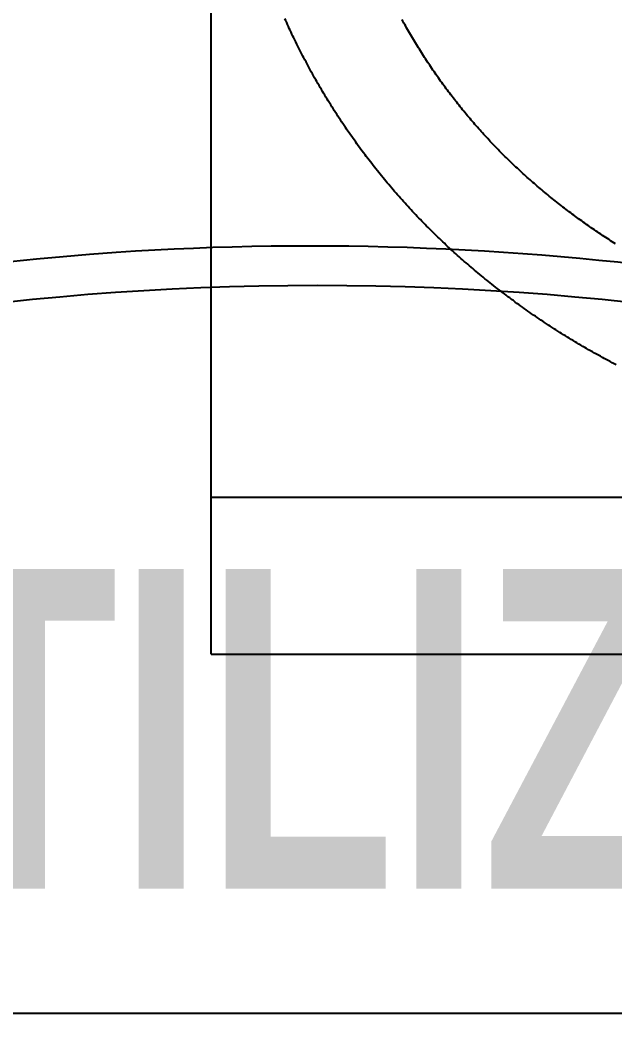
# Model space of a CAD drawing. Header units: millimetres. Extents: x 340 to 1003762, y 22 to 362022.
# Drawn here: x 421.0177 to 421.1667, y 89.6914 to 89.9442 of the extents above; entities that cross this region are included whole.
import ezdxf
from ezdxf.enums import TextEntityAlignment as Align
from ezdxf.xclip import XClip

# ---------------------------------------------------------------- set-up
doc = ezdxf.new("R2010")
doc.units = ezdxf.units.MM
doc.header["$XCLIPFRAME"] = 0
for name, color, linetype in [('LSBB_P_002 - PLANTA 1° NIVEL SALA DE VENTAS$0$A-ACTIVOS REUTILIZADOS', 7, 'Continuous'), ('LSBB_P_002 - PLANTA 1° NIVEL SALA DE VENTAS$0$A-Equipamiento acero inox', 8, 'Continuous'), ('LSBB_P_002 - PLANTA 1° NIVEL SALA DE VENTAS$0$A-TRAS-EQPM', 8, 'Continuous'), ('XREF', 7, 'Continuous')]:
    doc.layers.add(name, color=color, linetype=linetype)
doc.styles.add('LSBB_P_002 - PLANTA 1° NIVEL SALA DE VENTAS$0$ARIAL', font='')
doc.styles.get('LSBB_P_002 - PLANTA 1° NIVEL SALA DE VENTAS$0$ARIAL').set_extended_font_data('Arial', bold=True)

# ---------------------------------------------------------------- blocks, each defined once
blk = doc.blocks.new('LSBB_P_002 - PLANTA 1° NIVEL SALA DE VENTAS$0$A$C6D5A0C58')
at = {"layer": 'LSBB_P_002 - PLANTA 1° NIVEL SALA DE VENTAS$0$A-ACTIVOS REUTILIZADOS', "extrusion": (0, 0, -1)}
blk.add_ellipse((0, 0), major_axis=(0.28547, 0), ratio=0.388575, dxfattribs=at)
at = {"layer": 'LSBB_P_002 - PLANTA 1° NIVEL SALA DE VENTAS$0$A-ACTIVOS REUTILIZADOS'}
blk.add_open_spline([(0.29547, 0), (0.29547, -0.02104), (0.28278, -0.04087), (0.24067, -0.07375), (0.21084, -0.08755), (0.06929, -0.12912), (-0.08926, -0.12717), (-0.24535, -0.07478), (-0.28423, -0.04797), (-0.30273, 0.01896), (-0.27766, 0.05233), (-0.18797, 0.09871), (-0.12179, 0.11431), (0.05236, 0.12627), (0.16304, 0.11016), (0.26978, 0.05723), (0.29547, 0.03028), (0.29547, 0)], degree=3, knots=[0, 0, 0, 0, 0.461791, 0.461791, 0.923583, 0.923583, 2.283227, 2.283227, 3.034626, 3.034626, 3.786024, 3.786024, 4.537423, 4.537423, 5.618495, 5.618495, 6.283185, 6.283185, 6.283185, 6.283185], dxfattribs=at)
at = {"layer": 'LSBB_P_002 - PLANTA 1° NIVEL SALA DE VENTAS$0$A-ACTIVOS REUTILIZADOS', "style": 'LSBB_P_002 - PLANTA 1° NIVEL SALA DE VENTAS$0$ARIAL', "width": 0.7}
blk.add_text('REUTILIZADO', height=0.08, dxfattribs=at).set_placement((0, 0), align=Align.MIDDLE_CENTER)
blk = doc.blocks.new('LSBB_P_002 - PLANTA 1° NIVEL SALA DE VENTAS$0$laminadora')
at = {"layer": 'LSBB_P_002 - PLANTA 1° NIVEL SALA DE VENTAS$0$A-TRAS-EQPM'}
for p, q in [((-175623.292, 30446.937), (-175623.292, 30488.198)), ((-175628.169, 30462.658), (-175628.145, 30462.7)), ((-175628.145, 30462.7), (-175628.122, 30462.741)), ((-175628.122, 30462.741), (-175628.099, 30462.783)), ((-175628.099, 30462.783), (-175628.076, 30462.825)), ((-175625.231, 30462.655), (-175625.209, 30462.704)), ((-175625.209, 30462.704), (-175625.187, 30462.752)), ((-175625.187, 30462.752), (-175625.165, 30462.801)), ((-175625.165, 30462.801), (-175625.144, 30462.849)), ((-175628.336, 30462.368), (-175628.312, 30462.41)), ((-175628.312, 30462.41), (-175628.288, 30462.451)), ((-175628.288, 30462.451), (-175628.264, 30462.492)), ((-175628.264, 30462.492), (-175628.24, 30462.533)), ((-175628.24, 30462.533), (-175628.216, 30462.575)), ((-175628.216, 30462.575), (-175628.192, 30462.616)), ((-175628.192, 30462.616), (-175628.169, 30462.658)), ((-175625.366, 30462.367), (-175625.343, 30462.415)), ((-175625.343, 30462.415), (-175625.32, 30462.463)), ((-175625.32, 30462.463), (-175625.297, 30462.511)), ((-175625.297, 30462.511), (-175625.275, 30462.559)), ((-175625.275, 30462.559), (-175625.253, 30462.607)), ((-175625.253, 30462.607), (-175625.231, 30462.655)), ((-175628.485, 30462.123), (-175628.46, 30462.164)), ((-175628.46, 30462.164), (-175628.435, 30462.205)), ((-175628.435, 30462.205), (-175628.41, 30462.246)), ((-175628.41, 30462.246), (-175628.385, 30462.286)), ((-175628.385, 30462.286), (-175628.361, 30462.327)), ((-175628.361, 30462.327), (-175628.336, 30462.368)), ((-175625.49, 30462.115), (-175625.465, 30462.165)), ((-175625.465, 30462.165), (-175625.44, 30462.215)), ((-175625.44, 30462.215), (-175625.415, 30462.266)), ((-175625.415, 30462.266), (-175625.39, 30462.316)), ((-175625.39, 30462.316), (-175625.366, 30462.367)), ((-175628.639, 30461.881), (-175628.613, 30461.921)), ((-175628.613, 30461.921), (-175628.587, 30461.962)), ((-175628.587, 30461.962), (-175628.561, 30462.002)), ((-175628.561, 30462.002), (-175628.536, 30462.042)), ((-175628.536, 30462.042), (-175628.511, 30462.083)), ((-175628.511, 30462.083), (-175628.485, 30462.123)), ((-175625.618, 30461.865), (-175625.592, 30461.914)), ((-175625.592, 30461.914), (-175625.566, 30461.964)), ((-175625.566, 30461.964), (-175625.541, 30462.014)), ((-175625.541, 30462.014), (-175625.515, 30462.065)), ((-175625.515, 30462.065), (-175625.49, 30462.115)), ((-175628.797, 30461.642), (-175628.77, 30461.682)), ((-175628.77, 30461.682), (-175628.744, 30461.721)), ((-175628.744, 30461.721), (-175628.717, 30461.761)), ((-175628.717, 30461.761), (-175628.691, 30461.801)), ((-175628.691, 30461.801), (-175628.665, 30461.841)), ((-175628.665, 30461.841), (-175628.639, 30461.881)), ((-175625.75, 30461.616), (-175625.724, 30461.666)), ((-175625.724, 30461.666), (-175625.697, 30461.715)), ((-175625.697, 30461.715), (-175625.671, 30461.765)), ((-175625.671, 30461.765), (-175625.644, 30461.815)), ((-175625.644, 30461.815), (-175625.618, 30461.865)), ((-175628.988, 30461.367), (-175628.96, 30461.406)), ((-175628.96, 30461.406), (-175628.933, 30461.445)), ((-175628.933, 30461.445), (-175628.905, 30461.484)), ((-175628.905, 30461.484), (-175628.878, 30461.524)), ((-175628.878, 30461.524), (-175628.851, 30461.563)), ((-175628.851, 30461.563), (-175628.824, 30461.602)), ((-175628.824, 30461.602), (-175628.797, 30461.642)), ((-175625.887, 30461.37), (-175625.859, 30461.419)), ((-175625.859, 30461.419), (-175625.832, 30461.469)), ((-175625.832, 30461.469), (-175625.804, 30461.518)), ((-175625.804, 30461.518), (-175625.777, 30461.567)), ((-175625.777, 30461.567), (-175625.75, 30461.616)), ((-175629.156, 30461.134), (-175629.127, 30461.173)), ((-175629.127, 30461.173), (-175629.099, 30461.212)), ((-175629.099, 30461.212), (-175629.071, 30461.25)), ((-175629.071, 30461.25), (-175629.043, 30461.289)), ((-175629.043, 30461.289), (-175629.015, 30461.328)), ((-175629.015, 30461.328), (-175628.988, 30461.367)), ((-175626.027, 30461.127), (-175625.998, 30461.175)), ((-175625.998, 30461.175), (-175625.97, 30461.224)), ((-175625.97, 30461.224), (-175625.942, 30461.273)), ((-175625.942, 30461.273), (-175625.914, 30461.322)), ((-175625.914, 30461.322), (-175625.887, 30461.37)), ((-175629.357, 30460.868), (-175629.328, 30460.905)), ((-175629.328, 30460.905), (-175629.299, 30460.943)), ((-175629.299, 30460.943), (-175629.27, 30460.981)), ((-175629.27, 30460.981), (-175629.241, 30461.02)), ((-175629.241, 30461.02), (-175629.213, 30461.058)), ((-175629.213, 30461.058), (-175629.184, 30461.096)), ((-175629.184, 30461.096), (-175629.156, 30461.134)), ((-175626.171, 30460.885), (-175626.142, 30460.933)), ((-175626.142, 30460.933), (-175626.113, 30460.982)), ((-175626.113, 30460.982), (-175626.084, 30461.03)), ((-175626.084, 30461.03), (-175626.055, 30461.078)), ((-175626.055, 30461.078), (-175626.027, 30461.127)), ((-175629.565, 30460.605), (-175629.535, 30460.642)), ((-175629.535, 30460.642), (-175629.505, 30460.68)), ((-175629.505, 30460.68), (-175629.475, 30460.717)), ((-175629.475, 30460.717), (-175629.446, 30460.755)), ((-175629.446, 30460.755), (-175629.416, 30460.792)), ((-175629.416, 30460.792), (-175629.387, 30460.83)), ((-175629.387, 30460.83), (-175629.357, 30460.868)), ((-175626.349, 30460.599), (-175626.319, 30460.646)), ((-175626.319, 30460.646), (-175626.289, 30460.694)), ((-175626.289, 30460.694), (-175626.259, 30460.741)), ((-175626.259, 30460.741), (-175626.229, 30460.789)), ((-175626.229, 30460.789), (-175626.2, 30460.837)), ((-175626.2, 30460.837), (-175626.171, 30460.885)), ((-175629.748, 30460.384), (-175629.717, 30460.421)), ((-175629.717, 30460.421), (-175629.686, 30460.457)), ((-175629.686, 30460.457), (-175629.656, 30460.494)), ((-175629.656, 30460.494), (-175629.626, 30460.531)), ((-175629.626, 30460.531), (-175629.595, 30460.568)), ((-175629.595, 30460.568), (-175629.565, 30460.605)), ((-175626.501, 30460.362), (-175626.47, 30460.409)), ((-175626.47, 30460.409), (-175626.44, 30460.457)), ((-175626.44, 30460.457), (-175626.409, 30460.504)), ((-175626.409, 30460.504), (-175626.379, 30460.551)), ((-175626.379, 30460.551), (-175626.349, 30460.599)), ((-175629.966, 30460.131), (-175629.935, 30460.167)), ((-175629.935, 30460.167), (-175629.903, 30460.203)), ((-175629.903, 30460.203), (-175629.872, 30460.239)), ((-175629.872, 30460.239), (-175629.841, 30460.275)), ((-175629.841, 30460.275), (-175629.81, 30460.311)), ((-175629.81, 30460.311), (-175629.779, 30460.348)), ((-175629.779, 30460.348), (-175629.748, 30460.384)), ((-175626.657, 30460.129), (-175626.626, 30460.175)), ((-175626.626, 30460.175), (-175626.595, 30460.222)), ((-175626.595, 30460.222), (-175626.563, 30460.269)), ((-175626.563, 30460.269), (-175626.532, 30460.315)), ((-175626.532, 30460.315), (-175626.501, 30460.362)), ((-175630.223, 30459.847), (-175630.191, 30459.882)), ((-175630.191, 30459.882), (-175630.158, 30459.918)), ((-175630.158, 30459.918), (-175630.126, 30459.953)), ((-175630.126, 30459.953), (-175630.094, 30459.988)), ((-175630.094, 30459.988), (-175630.062, 30460.024)), ((-175630.062, 30460.024), (-175630.03, 30460.059)), ((-175630.03, 30460.059), (-175629.998, 30460.095)), ((-175629.998, 30460.095), (-175629.966, 30460.131)), ((-175626.85, 30459.852), (-175626.817, 30459.897)), ((-175626.817, 30459.897), (-175626.785, 30459.943)), ((-175626.785, 30459.943), (-175626.753, 30459.99)), ((-175626.753, 30459.99), (-175626.721, 30460.036)), ((-175626.721, 30460.036), (-175626.689, 30460.082)), ((-175626.689, 30460.082), (-175626.657, 30460.129)), ((-175630.453, 30459.605), (-175630.42, 30459.639)), ((-175630.42, 30459.639), (-175630.387, 30459.674)), ((-175630.387, 30459.674), (-175630.354, 30459.708)), ((-175630.354, 30459.708), (-175630.321, 30459.743)), ((-175630.321, 30459.743), (-175630.288, 30459.778)), ((-175630.288, 30459.778), (-175630.256, 30459.812)), ((-175630.256, 30459.812), (-175630.223, 30459.847)), ((-175627.014, 30459.623), (-175626.981, 30459.669)), ((-175626.981, 30459.669), (-175626.948, 30459.714)), ((-175626.948, 30459.714), (-175626.915, 30459.76)), ((-175626.915, 30459.76), (-175626.883, 30459.806)), ((-175626.883, 30459.806), (-175626.85, 30459.852)), ((-175630.689, 30459.367), (-175630.655, 30459.401)), ((-175630.655, 30459.401), (-175630.621, 30459.435)), ((-175630.621, 30459.435), (-175630.588, 30459.469)), ((-175630.588, 30459.469), (-175630.554, 30459.502)), ((-175630.554, 30459.502), (-175630.52, 30459.536)), ((-175630.52, 30459.536), (-175630.487, 30459.571)), ((-175630.487, 30459.571), (-175630.453, 30459.605)), ((-175627.217, 30459.353), (-175627.182, 30459.398)), ((-175627.182, 30459.398), (-175627.149, 30459.443)), ((-175627.149, 30459.443), (-175627.115, 30459.488)), ((-175627.115, 30459.488), (-175627.081, 30459.533)), ((-175627.081, 30459.533), (-175627.048, 30459.578)), ((-175627.048, 30459.578), (-175627.014, 30459.623)), ((-175630.965, 30459.103), (-175630.931, 30459.136)), ((-175630.931, 30459.136), (-175630.896, 30459.168)), ((-175630.896, 30459.168), (-175630.861, 30459.201)), ((-175630.861, 30459.201), (-175630.827, 30459.234)), ((-175630.827, 30459.234), (-175630.792, 30459.267)), ((-175630.792, 30459.267), (-175630.758, 30459.301)), ((-175630.758, 30459.301), (-175630.723, 30459.334)), ((-175630.723, 30459.334), (-175630.689, 30459.367)), ((-175627.424, 30459.087), (-175627.389, 30459.131)), ((-175627.389, 30459.131), (-175627.354, 30459.175)), ((-175627.354, 30459.175), (-175627.32, 30459.22)), ((-175627.32, 30459.22), (-175627.285, 30459.264)), ((-175627.285, 30459.264), (-175627.251, 30459.309)), ((-175627.251, 30459.309), (-175627.217, 30459.353)), ((-175631.248, 30458.845), (-175631.212, 30458.877)), ((-175631.212, 30458.877), (-175631.177, 30458.909)), ((-175631.177, 30458.909), (-175631.141, 30458.941)), ((-175631.141, 30458.941), (-175631.106, 30458.973)), ((-175631.106, 30458.973), (-175631.071, 30459.005)), ((-175631.071, 30459.005), (-175631.035, 30459.038)), ((-175631.035, 30459.038), (-175631, 30459.07)), ((-175631, 30459.07), (-175630.965, 30459.103)), ((-175627.6, 30458.868), (-175627.565, 30458.912)), ((-175627.565, 30458.912), (-175627.529, 30458.956)), ((-175627.529, 30458.956), (-175627.494, 30458.999)), ((-175627.494, 30458.999), (-175627.459, 30459.043)), ((-175627.459, 30459.043), (-175627.424, 30459.087)), ((-175631.54, 30458.594), (-175631.502, 30458.625)), ((-175631.502, 30458.625), (-175631.465, 30458.657)), ((-175631.465, 30458.657), (-175631.428, 30458.688)), ((-175631.428, 30458.688), (-175631.392, 30458.719)), ((-175631.392, 30458.719), (-175631.356, 30458.751)), ((-175631.356, 30458.751), (-175631.32, 30458.782)), ((-175631.32, 30458.782), (-175631.284, 30458.814)), ((-175631.284, 30458.814), (-175631.248, 30458.845)), ((-175627.817, 30458.61), (-175627.781, 30458.653)), ((-175627.781, 30458.653), (-175627.744, 30458.695)), ((-175627.744, 30458.695), (-175627.708, 30458.739)), ((-175627.708, 30458.739), (-175627.672, 30458.782)), ((-175627.672, 30458.782), (-175627.636, 30458.825)), ((-175627.636, 30458.825), (-175627.6, 30458.868)), ((-175631.84, 30458.346), (-175631.802, 30458.376)), ((-175631.802, 30458.376), (-175631.765, 30458.407)), ((-175631.765, 30458.407), (-175631.727, 30458.438)), ((-175631.727, 30458.438), (-175631.689, 30458.469)), ((-175631.689, 30458.469), (-175631.652, 30458.5)), ((-175631.652, 30458.5), (-175631.614, 30458.531)), ((-175631.614, 30458.531), (-175631.577, 30458.562)), ((-175631.577, 30458.562), (-175631.54, 30458.594)), ((-175628.039, 30458.355), (-175628.001, 30458.397)), ((-175628.001, 30458.397), (-175627.964, 30458.44)), ((-175627.964, 30458.44), (-175627.927, 30458.482)), ((-175627.927, 30458.482), (-175627.89, 30458.524)), ((-175627.89, 30458.524), (-175627.854, 30458.567)), ((-175627.854, 30458.567), (-175627.817, 30458.61)), ((-175632.147, 30458.105), (-175632.108, 30458.134)), ((-175632.108, 30458.134), (-175632.07, 30458.164)), ((-175632.07, 30458.164), (-175632.031, 30458.194)), ((-175632.031, 30458.194), (-175631.993, 30458.224)), ((-175631.993, 30458.224), (-175631.955, 30458.254)), ((-175631.955, 30458.254), (-175631.916, 30458.285)), ((-175631.916, 30458.285), (-175631.878, 30458.315)), ((-175631.878, 30458.315), (-175631.84, 30458.346)), ((-175628.265, 30458.105), (-175628.227, 30458.147)), ((-175628.227, 30458.147), (-175628.189, 30458.188)), ((-175628.189, 30458.188), (-175628.151, 30458.23)), ((-175628.151, 30458.23), (-175628.114, 30458.271)), ((-175628.114, 30458.271), (-175628.076, 30458.313)), ((-175628.076, 30458.313), (-175628.039, 30458.355)), ((-175632.498, 30457.842), (-175632.459, 30457.871)), ((-175632.459, 30457.871), (-175632.419, 30457.899)), ((-175632.419, 30457.899), (-175632.38, 30457.928)), ((-175632.38, 30457.928), (-175632.341, 30457.957)), ((-175632.341, 30457.957), (-175632.302, 30457.987)), ((-175632.302, 30457.987), (-175632.263, 30458.016)), ((-175632.263, 30458.016), (-175632.224, 30458.045)), ((-175632.224, 30458.045), (-175632.186, 30458.075)), ((-175632.186, 30458.075), (-175632.147, 30458.105)), ((-175628.535, 30457.819), (-175628.496, 30457.859)), ((-175628.496, 30457.859), (-175628.457, 30457.9)), ((-175628.457, 30457.9), (-175628.419, 30457.941)), ((-175628.419, 30457.941), (-175628.38, 30457.982)), ((-175628.38, 30457.982), (-175628.342, 30458.023)), ((-175628.342, 30458.023), (-175628.303, 30458.064)), ((-175628.303, 30458.064), (-175628.265, 30458.105)), ((-175632.856, 30457.588), (-175632.816, 30457.616)), ((-175632.816, 30457.616), (-175632.776, 30457.644)), ((-175632.776, 30457.644), (-175632.736, 30457.672)), ((-175632.736, 30457.672), (-175632.696, 30457.7)), ((-175632.696, 30457.7), (-175632.656, 30457.728)), ((-175632.656, 30457.728), (-175632.617, 30457.756)), ((-175632.617, 30457.756), (-175632.577, 30457.785)), ((-175632.577, 30457.785), (-175632.538, 30457.813)), ((-175632.538, 30457.813), (-175632.498, 30457.842)), ((-175628.772, 30457.579), (-175628.732, 30457.618)), ((-175628.732, 30457.618), (-175628.693, 30457.658)), ((-175628.693, 30457.658), (-175628.653, 30457.698)), ((-175628.653, 30457.698), (-175628.614, 30457.738)), ((-175628.614, 30457.738), (-175628.574, 30457.779)), ((-175628.574, 30457.779), (-175628.535, 30457.819)), ((-175633.22, 30457.344), (-175633.18, 30457.371)), ((-175633.18, 30457.371), (-175633.139, 30457.398)), ((-175633.139, 30457.398), (-175633.098, 30457.425)), ((-175633.098, 30457.425), (-175633.058, 30457.452)), ((-175633.058, 30457.452), (-175633.017, 30457.479)), ((-175633.017, 30457.479), (-175632.977, 30457.506)), ((-175632.977, 30457.506), (-175632.936, 30457.533)), ((-175632.936, 30457.533), (-175632.896, 30457.561)), ((-175632.896, 30457.561), (-175632.856, 30457.588)), ((-175629.013, 30457.343), (-175628.973, 30457.382)), ((-175628.973, 30457.382), (-175628.932, 30457.421)), ((-175628.932, 30457.421), (-175628.892, 30457.46)), ((-175628.892, 30457.46), (-175628.852, 30457.499)), ((-175628.852, 30457.499), (-175628.812, 30457.539)), ((-175628.812, 30457.539), (-175628.772, 30457.579)), ((-175633.426, 30457.213), (-175633.384, 30457.239)), ((-175633.384, 30457.239), (-175633.343, 30457.265)), ((-175633.343, 30457.265), (-175633.302, 30457.291)), ((-175633.302, 30457.291), (-175633.261, 30457.318)), ((-175633.261, 30457.318), (-175633.22, 30457.344)), ((-175629.301, 30457.074), (-175629.259, 30457.112)), ((-175629.259, 30457.112), (-175629.218, 30457.15)), ((-175629.218, 30457.15), (-175629.177, 30457.188)), ((-175629.177, 30457.188), (-175629.136, 30457.227)), ((-175629.136, 30457.227), (-175629.095, 30457.265)), ((-175629.095, 30457.265), (-175629.054, 30457.304)), ((-175629.054, 30457.304), (-175629.013, 30457.343)), ((-175629.594, 30456.811), (-175629.552, 30456.848)), ((-175629.552, 30456.848), (-175629.509, 30456.885)), ((-175629.509, 30456.885), (-175629.467, 30456.923)), ((-175629.467, 30456.923), (-175629.425, 30456.96)), ((-175629.425, 30456.96), (-175629.384, 30456.998)), ((-175629.384, 30456.998), (-175629.342, 30457.036)), ((-175629.342, 30457.036), (-175629.301, 30457.074)), ((-175629.85, 30456.591), (-175629.807, 30456.627)), ((-175629.807, 30456.627), (-175629.764, 30456.664)), ((-175629.764, 30456.664), (-175629.721, 30456.7)), ((-175629.721, 30456.7), (-175629.679, 30456.737)), ((-175629.679, 30456.737), (-175629.636, 30456.774)), ((-175629.636, 30456.774), (-175629.594, 30456.811)), ((-175630.153, 30456.34), (-175630.11, 30456.376)), ((-175630.11, 30456.376), (-175630.066, 30456.411)), ((-175630.066, 30456.411), (-175630.023, 30456.447)), ((-175630.023, 30456.447), (-175629.979, 30456.483)), ((-175629.979, 30456.483), (-175629.936, 30456.519)), ((-175629.936, 30456.519), (-175629.893, 30456.555)), ((-175629.893, 30456.555), (-175629.85, 30456.591)), ((-175630.506, 30456.061), (-175630.462, 30456.095)), ((-175630.462, 30456.095), (-175630.417, 30456.13)), ((-175630.417, 30456.13), (-175630.373, 30456.165)), ((-175630.373, 30456.165), (-175630.329, 30456.199)), ((-175630.329, 30456.199), (-175630.285, 30456.234)), ((-175630.285, 30456.234), (-175630.241, 30456.269)), ((-175630.241, 30456.269), (-175630.197, 30456.305)), ((-175630.197, 30456.305), (-175630.153, 30456.34)), ((-175630.82, 30455.823), (-175630.775, 30455.857)), ((-175630.775, 30455.857), (-175630.73, 30455.89)), ((-175630.73, 30455.89), (-175630.685, 30455.924)), ((-175630.685, 30455.924), (-175630.64, 30455.958)), ((-175630.64, 30455.958), (-175630.595, 30455.992)), ((-175630.595, 30455.992), (-175630.551, 30456.026)), ((-175630.551, 30456.026), (-175630.506, 30456.061)), ((-175631.185, 30455.559), (-175631.139, 30455.592)), ((-175631.139, 30455.592), (-175631.093, 30455.625)), ((-175631.093, 30455.625), (-175631.047, 30455.657)), ((-175631.047, 30455.657), (-175631.002, 30455.69)), ((-175631.002, 30455.69), (-175630.956, 30455.723)), ((-175630.956, 30455.723), (-175630.911, 30455.756)), ((-175630.911, 30455.756), (-175630.865, 30455.79)), ((-175630.865, 30455.79), (-175630.82, 30455.823)), ((-175631.555, 30455.304), (-175631.509, 30455.335)), ((-175631.509, 30455.335), (-175631.462, 30455.367)), ((-175631.462, 30455.367), (-175631.416, 30455.399)), ((-175631.416, 30455.399), (-175631.369, 30455.431)), ((-175631.369, 30455.431), (-175631.323, 30455.463)), ((-175631.323, 30455.463), (-175631.277, 30455.495)), ((-175631.277, 30455.495), (-175631.231, 30455.527)), ((-175631.231, 30455.527), (-175631.185, 30455.559)), ((-175631.932, 30455.057), (-175631.885, 30455.088)), ((-175631.885, 30455.088), (-175631.837, 30455.118)), ((-175631.837, 30455.118), (-175631.79, 30455.149)), ((-175631.79, 30455.149), (-175631.743, 30455.18)), ((-175631.743, 30455.18), (-175631.696, 30455.21)), ((-175631.696, 30455.21), (-175631.649, 30455.242)), ((-175631.649, 30455.242), (-175631.602, 30455.273)), ((-175631.602, 30455.273), (-175631.555, 30455.304)), ((-175632.314, 30454.819), (-175632.266, 30454.849)), ((-175632.266, 30454.849), (-175632.218, 30454.878)), ((-175632.218, 30454.878), (-175632.17, 30454.907)), ((-175632.17, 30454.907), (-175632.122, 30454.937)), ((-175632.122, 30454.937), (-175632.074, 30454.967)), ((-175632.074, 30454.967), (-175632.027, 30454.997)), ((-175632.027, 30454.997), (-175631.979, 30455.027)), ((-175631.979, 30455.027), (-175631.932, 30455.057)), ((-175632.75, 30454.562), (-175632.701, 30454.59)), ((-175632.701, 30454.59), (-175632.652, 30454.618)), ((-175632.652, 30454.618), (-175632.604, 30454.646)), ((-175632.604, 30454.646), (-175632.555, 30454.675)), ((-175632.555, 30454.675), (-175632.507, 30454.704)), ((-175632.507, 30454.704), (-175632.458, 30454.732)), ((-175632.458, 30454.732), (-175632.41, 30454.761)), ((-175632.41, 30454.761), (-175632.362, 30454.79)), ((-175632.362, 30454.79), (-175632.314, 30454.819)), ((-175633.193, 30454.316), (-175633.143, 30454.343)), ((-175633.143, 30454.343), (-175633.094, 30454.37)), ((-175633.094, 30454.37), (-175633.044, 30454.397)), ((-175633.044, 30454.397), (-175632.995, 30454.424)), ((-175632.995, 30454.424), (-175632.946, 30454.451)), ((-175632.946, 30454.451), (-175632.897, 30454.479)), ((-175632.897, 30454.479), (-175632.848, 30454.506)), ((-175632.848, 30454.506), (-175632.799, 30454.534)), ((-175632.799, 30454.534), (-175632.75, 30454.562)), ((-175633.441, 30454.184), (-175633.391, 30454.211)), ((-175633.391, 30454.211), (-175633.341, 30454.237)), ((-175633.341, 30454.237), (-175633.292, 30454.263)), ((-175633.292, 30454.263), (-175633.242, 30454.289)), ((-175633.242, 30454.289), (-175633.193, 30454.316)), ((-175623.292, 30450.867), (-175643.37, 30450.867)), ((-175623.292, 30446.937), (-175643.37, 30446.937))]:
    blk.add_line(p, q, dxfattribs=at)
blk = doc.blocks.new('LSBB_P_002 - PLANTA 1° NIVEL SALA DE VENTAS', base_point=(223.56961, 14.22023))
at = {"layer": 'LSBB_P_002 - PLANTA 1° NIVEL SALA DE VENTAS$0$A-Equipamiento acero inox'}
blk.add_lwpolyline([(835.68948, 304.51565), (837.08948, 304.51565), (837.08948, 305.11565), (835.68948, 305.11565)], close=True, dxfattribs=at)
at = {"layer": 'LSBB_P_002 - PLANTA 1° NIVEL SALA DE VENTAS$0$A-ACTIVOS REUTILIZADOS'}
blk.add_blockref('LSBB_P_002 - PLANTA 1° NIVEL SALA DE VENTAS$0$A$C6D5A0C58', (836.38081, 304.58683), dxfattribs=at)
at = {"layer": 'LSBB_P_002 - PLANTA 1° NIVEL SALA DE VENTAS$0$A-Equipamiento acero inox', "xscale": -0.010000000000578, "yscale": 0.010000000000578, "zscale": 0.010000000000578}
blk.add_blockref('LSBB_P_002 - PLANTA 1° NIVEL SALA DE VENTAS$0$laminadora', (-919.87874, 0.1361), dxfattribs=at)

msp = doc.modelspace()

# ---------------------------------------------------------------- block references
at = {"layer": 'XREF'}
ref = msp.add_blockref('LSBB_P_002 - PLANTA 1° NIVEL SALA DE VENTAS', (-191.71902, -200.59983), dxfattribs=at)
XClip(ref).set_block_clipping_path([(755.454857474, 236.6800249606), (887.3150098981, 333.6713636781)])

doc.saveas('drawing.dxf')
